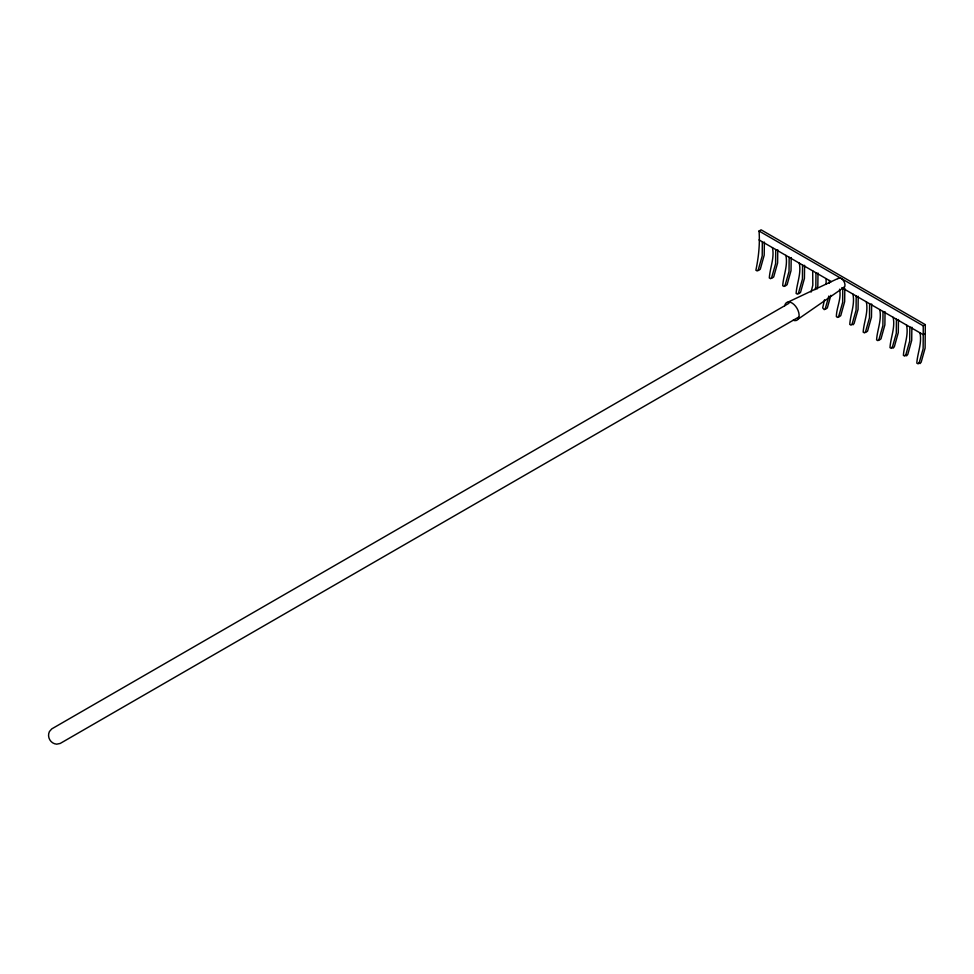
<?xml version="1.0" encoding="UTF-8"?>
<svg xmlns="http://www.w3.org/2000/svg" width="974" height="974" viewBox="0 0 974 974"><rect width="100%" height="100%" fill="white"/><g stroke="black" fill="none" stroke-linecap="round" stroke-linejoin="round"><path stroke-width="1.46" d="M762.338 241.796L762.204 255.943L758.356 269.518L757.212 270.967L755.897 270.2C758.551 257.489 760.024 244.291 759.05 231.021L761.108 229.827L925.3 324.634L925.105 348.108L921.197 362.121L920.053 363.558L918.738 362.803M775.742 249.539L775.608 263.686L771.761 277.261L770.617 278.71L769.314 277.943C769.935 267.984 774.659 258.049 772.455 247.652M789.159 257.282L789.025 271.429L785.178 285.005L784.033 286.441L782.719 285.686C783.34 275.727 788.076 265.792 785.872 255.383M802.564 265.025L802.43 279.173L798.583 292.748L797.438 294.185L796.123 293.43C796.744 283.471 801.48 273.536 799.277 263.126M815.969 272.769L815.847 286.916L815.068 289.631M829.361 283.337L829.385 280.512M842.79 288.255L842.656 302.39L838.809 315.966L837.664 317.414L836.362 316.66C836.423 307.589 841.706 298.665 839.539 289.217M856.195 295.999L856.073 310.134L852.226 323.709L851.081 325.158L849.766 324.403C850.387 314.444 855.123 304.509 852.92 294.099M869.612 303.73L869.478 317.877L865.63 331.452L864.486 332.901L863.171 332.134C863.792 322.187 868.528 312.252 866.324 301.843M883.016 311.473L882.882 325.62L879.035 339.196L877.903 340.644L876.588 339.877C877.209 329.918 881.933 319.983 879.741 309.586M896.433 319.216L896.299 333.364L892.452 346.939L891.307 348.375L889.993 347.621C890.613 337.661 895.35 327.727 893.146 317.317M909.838 326.96L909.704 341.107L905.857 354.682L904.712 356.119L903.397 355.364C904.018 345.405 908.754 335.47 906.551 325.06M764.371 242.076L764.188 255.2L760.28 269.214L758.405 270.565M777.776 249.819L777.605 262.943L773.697 276.957L771.822 278.308M791.192 257.562L791.01 270.687L787.102 284.7L785.227 286.052M804.597 265.293L804.427 278.43L800.518 292.443L798.643 293.783M818.002 273.037L817.831 286.161L817.052 288.974M844.823 288.523L844.653 301.648L840.745 315.661L838.87 317.013M858.228 296.266L858.057 309.391L854.149 323.405L853.005 324.853M871.645 304.01L871.474 317.134L867.554 331.148L865.679 332.499M885.049 311.753L884.879 324.878L880.971 338.891L879.096 340.243M898.466 319.496L898.284 332.621L894.376 346.634L893.231 348.083L891.916 347.316M911.871 327.227L911.701 340.364L907.792 354.378L906.648 355.814L905.333 355.06M811.099 292.066L812.815 285.163L812.693 270.869M824.503 299.809L822.677 307.869L824.26 309.671L825.404 308.222L828.862 296.011M830.846 295.305L827.328 307.93L825.453 309.269M798.156 319.095L844.482 287.001M788.964 303.279L51.78 728.881L49.418 731.547C46.752 737.074 50.587 743.71 56.699 744.173L60.193 743.454L798.692 317.086M759.05 231.021L923.242 325.815L925.3 324.634M925.3 333.522L923.242 334.703L923.121 348.85L919.273 362.425L918.129 363.862L916.814 363.107C917.435 353.148 922.171 343.213 919.967 332.804M788.27 301.977L839.223 277.894M759.05 239.908L831.297 281.62M841.804 287.683L923.242 334.703L923.242 325.815M826.098 278.613L826.147 284.335M784.764 305.751A10.227 5.905 60 0 1 792.312 303.194A10.227 5.905 60 0 1 799.118 314.992A10.227 5.905 60 0 1 793.128 320.251M837.81 278.71A5.442 3.141 60 0 1 843.874 281.291A5.442 3.141 60 0 1 843.07 287.817"/></g></svg>
